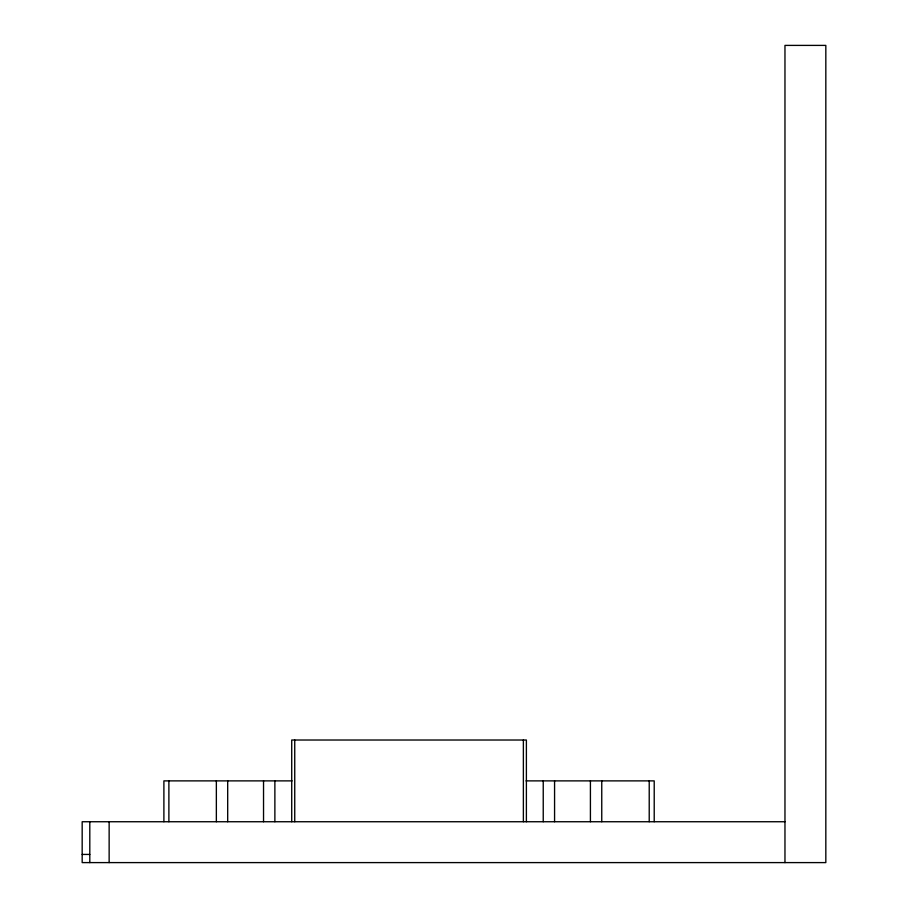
<?xml version="1.0" encoding="UTF-8"?>
<svg xmlns="http://www.w3.org/2000/svg" width="908" height="908" viewBox="0 0 908 908"><rect width="100%" height="100%" fill="white"/><g stroke="black" fill="none" stroke-linecap="round" stroke-linejoin="round"><path stroke-width="1.36" d="M291.718 821.74L291.718 740.02L526.39 740.02L526.39 821.74M292.07 780.88L163.894 780.88L163.894 821.74M526.038 780.88L654.214 780.88L654.214 821.74M784.966 821.74L82.174 821.74L82.174 862.6L825.826 862.6L825.826 45.4L784.966 45.4L784.966 862.6M82.174 854.428L89.801 854.428M649.22 780.88L649.22 821.74M601.754 780.88L601.754 821.74M590.416 780.88L590.416 821.74M554.572 780.88L554.572 821.74M543.234 780.88L543.234 821.74M523.371 740.02L523.371 821.74M294.737 740.02L294.737 821.74M274.874 780.88L274.874 821.74M263.536 780.88L263.536 821.74M227.692 780.88L227.692 821.74M216.354 780.88L216.354 821.74M168.888 780.88L168.888 821.74M109.142 821.74L109.142 862.6M89.801 821.74L89.801 862.6"/></g></svg>
